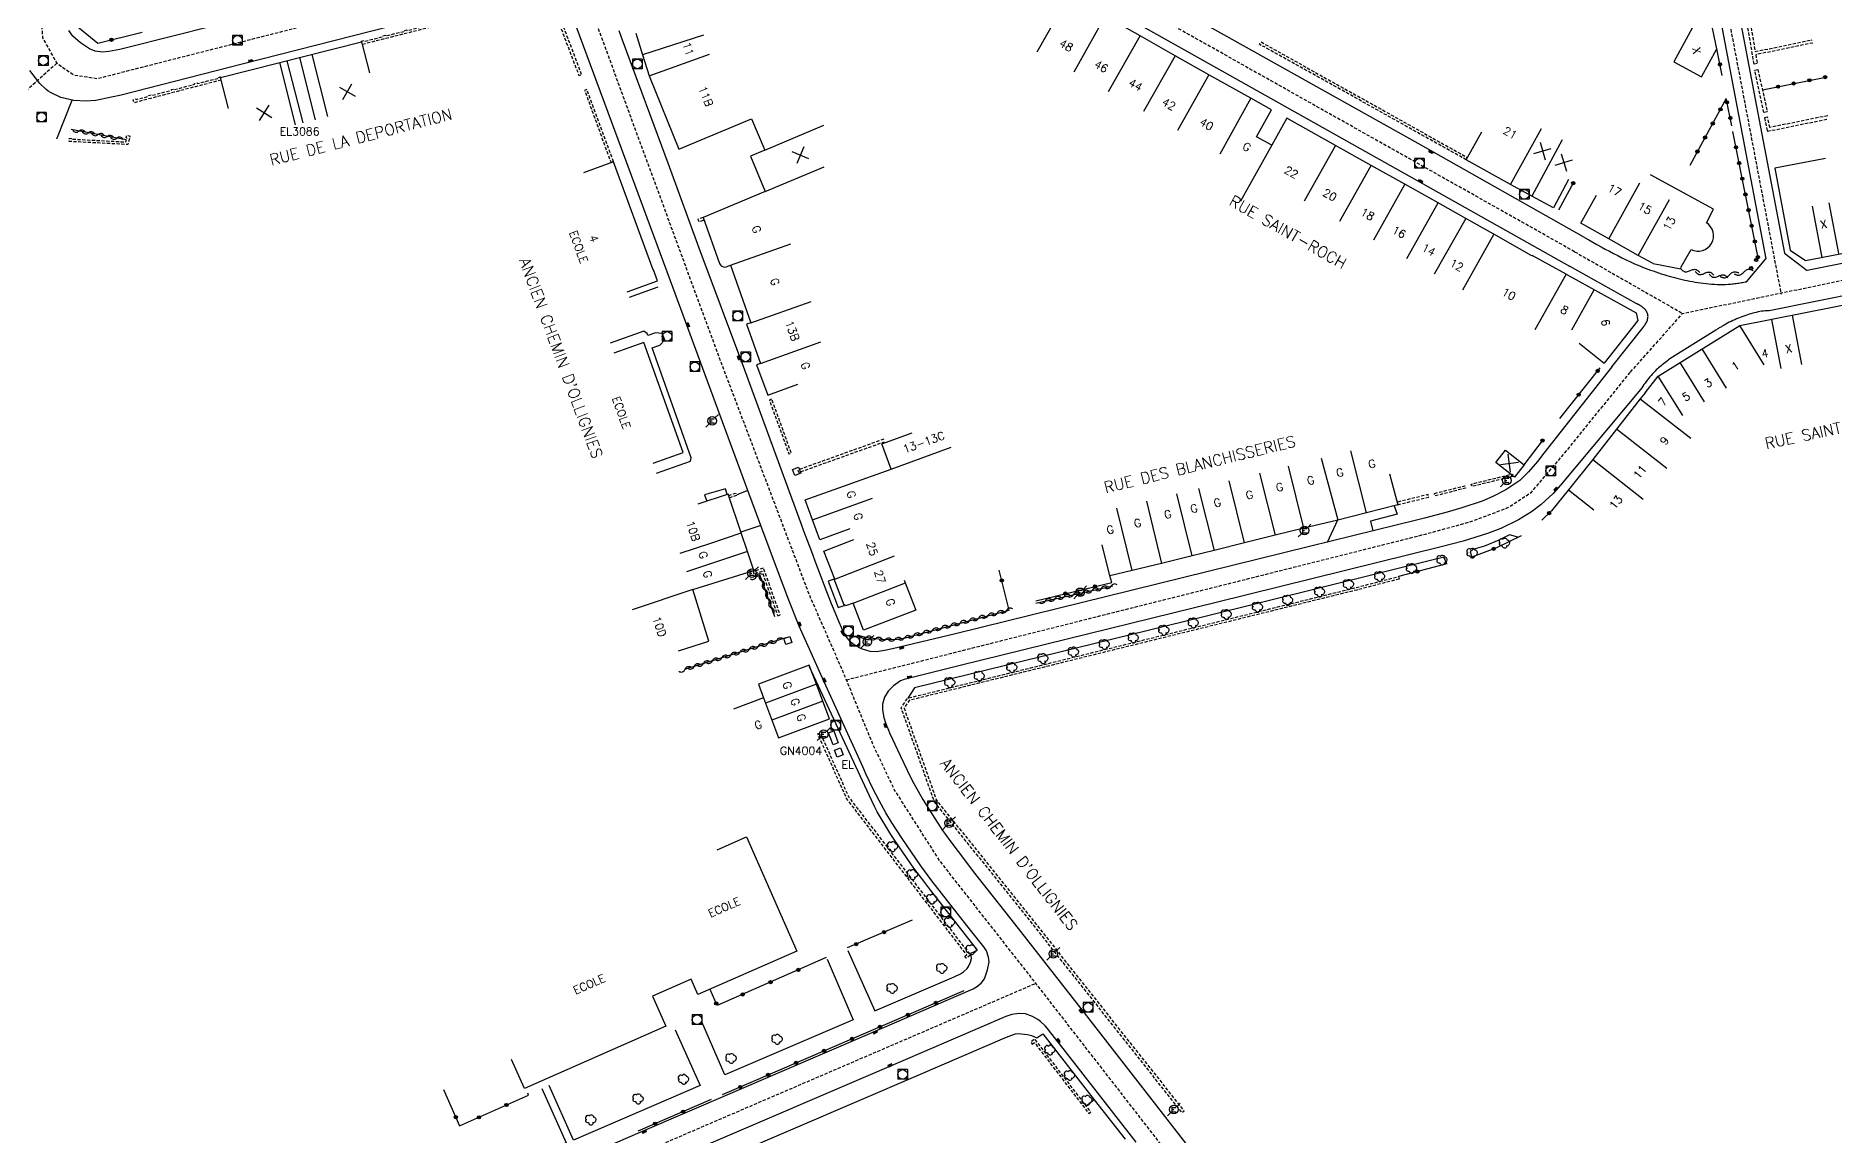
# Model space of a CAD drawing. Header units: millimetres. Extents: x 111999 to 113000, y 155000 to 156001.
# Drawn here: x 112364.1 to 112644.9, y 155220.9 to 155392.6 of the extents above; entities that cross this region are included whole.
import ezdxf
from ezdxf.enums import TextEntityAlignment as Align

# ---------------------------------------------------------------- set-up
doc = ezdxf.new("R2010")
doc.units = ezdxf.units.MM
doc.linetypes.add('DASHED', pattern=[0.75, 0.5, -0.25])
doc.layers.get('0').update_dxf_attribs({"linetype": 'CONTINUOUS'})
for name, color, linetype in [('W0001', 6, 'DASHED'), ('W0008', 7, 'CONTINUOUS'), ('W0100', 7, 'CONTINUOUS'), ('W0112', 1, 'DASHED'), ('W0300', 7, 'CONTINUOUS'), ('W0310', 3, 'CONTINUOUS'), ('W0322', 7, 'CONTINUOUS'), ('W0400', 7, 'CONTINUOUS'), ('W0420', 7, 'CONTINUOUS'), ('W0471', 7, 'CONTINUOUS'), ('W0984', 7, 'CONTINUOUS'), ('W0989', 7, 'CONTINUOUS'), ('W0991', 7, 'CONTINUOUS'), ('W1102', 7, 'CONTINUOUS')]:
    doc.layers.add(name, color=color, linetype=linetype)
doc.styles.get("Standard").update_dxf_attribs({"font": 'romans.shx', "width": 0.85})

# ---------------------------------------------------------------- blocks, each defined once
blk = doc.blocks.new('t310o')
at = {"color": 0, "linetype": 'Continuous'}
for centre, start, end in [((-0.5, 0.38), 216.8699, 323.1304), ((0.5, -0.37), 36.8699, 143.1303)]:
    blk.add_arc(centre, 0.625, start, end, dxfattribs=at)
blk = doc.blocks.new('t322o')
at = {"color": 0, "linetype": 'Continuous'}
for radius in [0.25, 0.15]:
    blk.add_circle((0, 0), radius, dxfattribs=at)
blk = doc.blocks.new('t991o')
at = {"color": 0, "linetype": 'Continuous'}
for p, q in [((-1, 1), (1, -1)), ((-1, -1), (1, 1))]:
    blk.add_line(p, q, dxfattribs=at)
blk = doc.blocks.new('T400')
for p, q in [((-0.15, 0.3), (0.15, 0.3)), ((-0.15, -0.25), (-0.15, 0.3)), ((-0.15, 0.15), (0.15, 0.15)), ((-0.15, 0), (0.15, 0)), ((0.15, 0.3), (0.15, -0.25)), ((-0.15, -0.15), (0.15, -0.15)), ((-0.15, -0.25), (-0.15, -0.3)), ((-0.15, -0.3), (0.15, -0.3)), ((0.15, -0.3), (0.15, -0.25))]:
    blk.add_line(p, q)
blk = doc.blocks.new('T420')
for p, q in [((0.75, 0.75), (-0.75, 0.75)), ((-0.75, 0.75), (-0.75, -0.75)), ((0.75, 0.75), (0.75, -0.75)), ((0.75, -0.75), (-0.75, -0.75))]:
    blk.add_line(p, q)
blk.add_ellipse((0, 0), major_axis=(-0.53, 0.53), ratio=1, start_param=3.926991, end_param=10.210176)
blk = doc.blocks.new('T300')
for p, q in [((-0.8, 0.51), (-0.86, 0.34)), ((-0.86, 0.34), (-0.86, 0.17)), ((-0.86, 0.17), (-0.74, 0.06)), ((-0.69, 0.63), (-0.8, 0.51)), ((-0.8, -0.06), (-0.74, 0.06)), ((-0.74, 0.06), (-0.69, 0.11)), ((-0.57, 0.69), (-0.69, 0.63)), ((-0.46, 0.69), (-0.57, 0.69)), ((-0.29, 0.63), (-0.46, 0.69)), ((-0.29, 0.63), (-0.17, 0.74)), ((-0.23, 0.57), (-0.29, 0.63)), ((-0.17, 0.74), (-0.06, 0.8)), ((-0.06, 0.8), (0.06, 0.8)), ((0.06, 0.8), (0.23, 0.74)), ((0.23, 0.74), (0.34, 0.63)), ((0.34, 0.63), (0.4, 0.51)), ((0.46, 0.46), (0.34, 0.46)), ((0.4, 0.51), (0.4, 0.46)), ((0.57, 0.4), (0.46, 0.46)), ((0.57, 0.4), (0.69, 0.29)), ((0.69, 0.29), (0.74, 0.17)), ((0.74, 0.06), (0.69, -0.17)), ((0.74, 0.17), (0.74, 0.06)), ((-0.8, -0.17), (-0.8, -0.06)), ((-0.8, -0.23), (-0.8, -0.17)), ((-0.74, -0.34), (-0.8, -0.23)), ((-0.69, -0.4), (-0.74, -0.34)), ((-0.51, -0.46), (-0.69, -0.4)), ((-0.4, -0.46), (-0.51, -0.46)), ((-0.4, -0.46), (-0.34, -0.46)), ((-0.34, -0.46), (-0.34, -0.4)), ((-0.34, -0.51), (-0.34, -0.46)), ((-0.29, -0.63), (-0.34, -0.51)), ((-0.17, -0.74), (-0.29, -0.63)), ((-0.06, -0.8), (-0.17, -0.74)), ((0.06, -0.8), (-0.06, -0.8)), ((0.17, -0.74), (0.06, -0.8)), ((0.23, -0.69), (0.17, -0.74)), ((0.29, -0.46), (0.23, -0.46)), ((0.29, -0.63), (0.23, -0.69)), ((0.46, -0.4), (0.29, -0.46)), ((0.34, -0.51), (0.29, -0.63)), ((0.34, -0.51), (0.34, -0.46)), ((0.57, -0.34), (0.46, -0.4)), ((0.63, -0.29), (0.57, -0.34)), ((0.69, -0.17), (0.63, -0.29))]:
    blk.add_line(p, q)
blk = doc.blocks.new('T471')
for p, q in [((-0.333334, 0.333334), (-0.333334, -0.333334)), ((-0.333334, 0.333334), (0.333334, 0.333334)), ((-0.333334, 0), (0, 0)), ((0.500001, 0.500001), (1.000002, 1.000002)), ((-0.500001, -0.500001), (-1.000002, -1.000002)), ((-0.333334, -0.333334), (0.333334, -0.333334))]:
    blk.add_line(p, q)
blk.add_ellipse((0, 0), major_axis=(0.471405, 0.471405), ratio=1, start_param=5.4977871438, end_param=11.780972451)
blk = doc.blocks.new('t112o')
at = {"color": 0, "linetype": 'Continuous'}
for p, q in [((-0.5, 0.5), (0.5, 0.5)), ((-0.5, -0.5), (-0.5, 0.5)), ((0.5, 0.5), (0.5, -0.5)), ((0.5, -0.5), (-0.5, -0.5))]:
    blk.add_line(p, q, dxfattribs=at)

msp = doc.modelspace()

# ---------------------------------------------------------------- linework, layer by layer
at = {"layer": 'W0001', "flags": 128}
for points in [[(112381.92, 155629.69), (112379.35, 155604.28), (112372.28, 155526.12), (112370.25, 155502.37), (112367.82, 155455.09), (112365.01, 155409.02), (112364.66, 155397.97), (112365.1, 155392.32), (112367.31, 155388.34), (112370.05, 155386.49), (112373.68, 155385.96), (112382.34, 155388.17), (112440.24, 155402.92), (112446.96, 155411.85), (112451.29, 155420.59), (112454.96, 155427.82), (112460.44, 155436.74), (112467.69, 155446.1), (112474.14, 155453.44), (112487.49, 155466.07), (112512.38, 155489.41)], [(112604.41, 155358.89), (112508.79, 155412.74), (112504.88, 155414.95), (112501.09, 155417.69), (112497.36, 155421.3), (112492.47, 155426.6), (112471.08, 155449.96)], [(112624.88, 155414.29), (112636.66, 155352.28)], [(112446.96, 155411.85), (112449.13, 155402.31), (112451.6, 155394.53), (112470.79, 155342.32), (112484.86, 155305.26), (112490.16, 155293.16), (112494.85, 155281.76), (112498.2, 155274.69), (112505.19, 155263.73), (112519.79, 155245.12), (112541.27, 155217.47), (112550.11, 155206.25), (112554.98, 155199.36), (112558.96, 155193.97), (112563.91, 155185.93), (112579.33, 155162.07), (112594.45, 155138.12), (112599.31, 155130.61), (112603.82, 155124.25), (112609.21, 155118.85), (112616.84, 155111.27), (112625.71, 155103.29), (112632.16, 155098.12), (112644.97, 155095.86), (112649.42, 155095.35), (112653.21, 155094.63), (112656.65, 155093.35), (112660.54, 155091.26), (112681.05, 155076.31), (112689.2, 155069.76), (112693.14, 155066.53), (112696.42, 155063), (112699.29, 155059.42), (112702.16, 155054.86), (112704.32, 155050.69), (112719.49, 155014.76), (112725.44, 155001.75), (112726.7, 155000)], [(112367.31, 155388.34), (112359.47, 155381.24), (112358.14, 155358.71), (112357.19, 155346.34), (112355.12, 155316.88), (112354.29, 155305.63), (112353.54, 155301.61), (112352.48, 155298.74), (112350.78, 155294.97), (112349.63, 155294.02), (112348.8, 155293.99), (112333.39, 155294.89)], [(112604.41, 155358.89), (112621.17, 155349.33)], [(112613.15, 155340.09), (112621.28, 155349.24), (112670.77, 155359.54)], [(112490.64, 155292), (112516.67, 155298.58), (112580.57, 155314.63), (112588.22, 155316.72), (112593.99, 155318.91), (112597.66, 155321.3), (112602.8, 155327.35), (112613.15, 155340.09)], [(112430.78, 155206.09), (112520.22, 155244.57)]]:
    msp.add_lwpolyline(points, dxfattribs=at)
at = {"layer": 'W0008'}
for points in [[(112624.17, 155411.06), (112634.26, 155357.8)], [(112627.25, 155410.94), (112637.19, 155358.67)], [(112605.98, 155361.13), (112606.62, 155360.76), (112607.26, 155360.39), (112607.9, 155360.03), (112608.54, 155359.67), (112609.19, 155359.31), (112609.84, 155358.96), (112610.49, 155358.61), (112611.14, 155358.28), (112611.8, 155357.94), (112612.46, 155357.62), (112613.12, 155357.31), (112613.79, 155357.01), (112614.2, 155356.84), (112614.61, 155356.67), (112615.02, 155356.5), (112615.44, 155356.34), (112615.85, 155356.18), (112616.27, 155356.03), (112616.69, 155355.88), (112617.11, 155355.73), (112617.53, 155355.59), (112617.95, 155355.45), (112618.37, 155355.32), (112618.8, 155355.19), (112619.2, 155355.08), (112619.6, 155354.97), (112620, 155354.86), (112620.4, 155354.75), (112620.8, 155354.66), (112621.21, 155354.56), (112621.61, 155354.47), (112622.02, 155354.38), (112622.43, 155354.3), (112622.84, 155354.22), (112623.25, 155354.15), (112623.66, 155354.08), (112624.08, 155354.02), (112624.51, 155353.96), (112624.94, 155353.91), (112625.37, 155353.87), (112625.81, 155353.83), (112626.24, 155353.8), (112626.67, 155353.78), (112627.1, 155353.78), (112627.53, 155353.78), (112627.96, 155353.79), (112628.39, 155353.81), (112628.82, 155353.84), (112629.03, 155353.86), (112629.23, 155353.88), (112629.44, 155353.91), (112629.64, 155353.94), (112629.85, 155353.97), (112630.05, 155354), (112630.26, 155354.03), (112630.46, 155354.06), (112630.66, 155354.09), (112630.87, 155354.13), (112631.07, 155354.16), (112631.28, 155354.2)], [(112662.58, 155360.33), (112640.73, 155355.95)], [(112631.28, 155354.2), (112634.26, 155357.8)], [(112637.19, 155358.67), (112640.73, 155355.95)], [(112614.04, 155350.82), (112603.62, 155356.64)], [(112663.78, 155355.49), (112634.78, 155349.66)], [(112615.1, 155347.06), (112615.12, 155347.09), (112615.14, 155347.12), (112615.17, 155347.14), (112615.19, 155347.17), (112615.21, 155347.2), (112615.23, 155347.22), (112615.25, 155347.25), (112615.28, 155347.28), (112615.3, 155347.31), (112615.32, 155347.33), (112615.34, 155347.36), (112615.36, 155347.39), (112615.44, 155347.52), (112615.53, 155347.65), (112615.6, 155347.78), (112615.67, 155347.92), (112615.73, 155348.06), (112615.78, 155348.21), (112615.82, 155348.35), (112615.85, 155348.5), (112615.87, 155348.65), (112615.88, 155348.79), (112615.87, 155348.94), (112615.85, 155349.08), (112615.81, 155349.22), (112615.76, 155349.35), (112615.69, 155349.49), (112615.61, 155349.61), (112615.52, 155349.74), (112615.42, 155349.85), (112615.32, 155349.97), (112615.2, 155350.07), (112615.08, 155350.18), (112614.95, 155350.27), (112614.83, 155350.37), (112614.7, 155350.45), (112614.64, 155350.49), (112614.59, 155350.52), (112614.53, 155350.55), (112614.48, 155350.58), (112614.42, 155350.61), (112614.37, 155350.64), (112614.31, 155350.67), (112614.26, 155350.7), (112614.2, 155350.73), (112614.15, 155350.76), (112614.09, 155350.79), (112614.04, 155350.82)], [(112634.78, 155349.66), (112634.76, 155349.66), (112634.73, 155349.66), (112634.7, 155349.66), (112634.68, 155349.66), (112634.65, 155349.66), (112634.63, 155349.66), (112634.6, 155349.66), (112634.57, 155349.66), (112634.55, 155349.66), (112634.52, 155349.65), (112634.5, 155349.65), (112634.47, 155349.65), (112634.19, 155349.64), (112633.91, 155349.61), (112633.63, 155349.58), (112633.35, 155349.53), (112633.07, 155349.48), (112632.79, 155349.42), (112632.51, 155349.35), (112632.24, 155349.27), (112631.96, 155349.19), (112631.69, 155349.11), (112631.41, 155349.02), (112631.14, 155348.93), (112630.85, 155348.83), (112630.56, 155348.72), (112630.27, 155348.61), (112629.99, 155348.5), (112629.7, 155348.38), (112629.42, 155348.26), (112629.14, 155348.14), (112628.86, 155348.01), (112628.58, 155347.88), (112628.31, 155347.74), (112628.04, 155347.59), (112627.78, 155347.44), (112627.67, 155347.38), (112627.56, 155347.31), (112627.45, 155347.25), (112627.34, 155347.18), (112627.23, 155347.11), (112627.12, 155347.05), (112627.02, 155346.98), (112626.91, 155346.91), (112626.8, 155346.84), (112626.7, 155346.77), (112626.59, 155346.7), (112626.48, 155346.63)], [(112610.25, 155340.89), (112615.1, 155347.06)], [(112626.48, 155346.63), (112619.3, 155342.16)], [(112619.3, 155342.16), (112619.1, 155342.01), (112618.9, 155341.86), (112618.7, 155341.7), (112618.5, 155341.55), (112618.3, 155341.39), (112618.1, 155341.23), (112617.91, 155341.08), (112617.72, 155340.91), (112617.53, 155340.75), (112617.34, 155340.58), (112617.16, 155340.41), (112616.98, 155340.23), (112616.77, 155340.02), (112616.57, 155339.79), (112616.37, 155339.56), (112616.17, 155339.33), (112615.98, 155339.1), (112615.8, 155338.86), (112615.61, 155338.61), (112615.43, 155338.37), (112615.25, 155338.12), (112615.08, 155337.87), (112614.9, 155337.62), (112614.72, 155337.37)]]:
    msp.add_lwpolyline(points, dxfattribs=at)
at = {"layer": 'W0008', "flags": 128}
for points in [[(112513.67, 155407.15), (112540.4, 155392.13), (112581.49, 155369.1), (112603.62, 155356.64)], [(112436.8, 155398.55), (112396.3, 155388.22), (112377.39, 155383.37), (112375.89, 155383.02), (112373.41, 155382.54), (112371.92, 155382.4), (112369.97, 155382.52), (112367.93, 155382.99), (112366.35, 155383.77), (112366, 155384), (112365.67, 155384.24), (112364.68, 155385.18), (112363.1, 155387.23)], [(112429.55, 155208.82), (112458.43, 155221.3), (112494.31, 155236.74), (112510.46, 155243.71), (112510.98, 155244.01), (112511.72, 155244.6), (112512.22, 155245.28), (112512.73, 155246.67), (112512.94, 155247.95), (112512.87, 155248.67), (112512.53, 155249.64), (112512.12, 155250.3), (112510.07, 155252.89), (112504.03, 155260.61), (112502.29, 155262.96), (112499.35, 155267.22), (112497.7, 155269.75), (112496.82, 155271.22), (112495.77, 155273.12), (112494.86, 155274.92), (112493.71, 155277.31), (112493.26, 155278.29), (112486.65, 155292.82), (112486.65, 155292.82), (112485.15, 155296.22), (112483.3, 155300.41), (112481.65, 155304.47), (112479.91, 155309.13), (112477.32, 155316.09), (112475.27, 155321.59), (112463.17, 155354.36), (112454.48, 155377.82), (112447.41, 155396.97)], [(112605.98, 155361.13), (112580, 155375.8), (112539.96, 155398.25)], [(112398.24, 155395.81), (112378.42, 155390.78), (112377.18, 155390.49), (112375.46, 155390.15), (112374.48, 155390.08), (112373.31, 155390.25), (112372.44, 155390.59), (112371.05, 155391.51), (112369.84, 155392.59), (112369.21, 155393.43)], [(112610.25, 155340.89), (112599.62, 155327.4), (112598.6, 155326.12), (112597.22, 155324.48), (112595.87, 155323.17), (112593.66, 155321.68), (112591.62, 155320.62), (112589.95, 155319.93), (112586.78, 155318.87), (112584.53, 155318.21), (112580.97, 155317.26), (112579.94, 155317), (112563, 155312.83), (112507.69, 155299.21), (112497.86, 155296.83), (112496.64, 155296.58), (112495.34, 155296.39), (112494.39, 155296.43), (112493.02, 155296.85), (112492.05, 155297.34), (112491.46, 155297.79), (112490.77, 155298.56), (112490.39, 155299.15), (112489.9, 155300.18), (112489.54, 155300.99), (112488.66, 155303.13), (112488.35, 155303.89), (112487.35, 155306.42), (112486.86, 155307.69), (112485.94, 155310.11), (112485.24, 155311.99), (112484.04, 155315.22), (112483.65, 155316.27), (112474.78, 155340.36), (112467.69, 155359.44), (112463.03, 155372.13), (112455.71, 155391.93), (112455.18, 155393.39)], [(112367.34, 155376.51), (112369.74, 155382.55)], [(112461.2, 155353.36), (112456.73, 155351.72)], [(112461.02, 155324.29), (112466.32, 155326.19), (112466.44, 155326.7), (112460.31, 155343.85), (112461.53, 155344.3), (112462.3, 155345.13), (112461.89, 155346.12), (112460.85, 155346.23), (112459.63, 155345.78), (112459.52, 155346.12), (112459.04, 155346.5), (112453.75, 155344.61)], [(112614.72, 155337.37), (112602.23, 155322.42), (112601.05, 155321.1), (112599.18, 155319.38), (112597.69, 155318.26), (112595.63, 155317.01), (112592.91, 155315.67), (112590.82, 155314.86), (112587.03, 155313.69), (112583.55, 155312.76), (112548.42, 155304.08), (112508.44, 155294.25), (112499.68, 155292.07), (112499.13, 155291.84), (112498.02, 155291.07), (112497.2, 155290.24), (112496.63, 155289.27), (112496.3, 155288.21), (112496.28, 155287.32), (112496.49, 155286.11), (112496.76, 155285.27), (112497.24, 155284.11), (112497.41, 155283.72), (112497.86, 155282.72), (112498.22, 155281.94), (112499.05, 155280.18), (112500.13, 155277.91), (112501.01, 155276.15), (112501.85, 155274.61), (112502.61, 155273.3), (112504.12, 155270.89), (112505.68, 155268.47), (112506.14, 155267.81), (112506.82, 155266.88), (112508.1, 155265.17), (112510.18, 155262.42), (112510.48, 155262.03), (112516.9, 155253.87), (112527.78, 155239.96), (112550.94, 155210.21)], [(112472.06, 155320.97), (112471.76, 155321.86), (112468.51, 155320.89), (112468.84, 155319.9)], [(112475.27, 155321.59), (112473.53, 155320.91)], [(112576.23, 155319.2), (112576.68, 155317.86), (112572.53, 155316.77), (112572.9, 155315.26)], [(112477.32, 155316.09), (112474.18, 155315.05)], [(112565.79, 155313.52), (112567.44, 155316.99)], [(112595.57, 155314.28), (112594.24, 155314.68), (112592.6, 155313.84), (112590.32, 155312.91), (112588.5, 155312.38), (112588.08, 155311.98), (112588.36, 155311.15)], [(112584.46, 155310.14), (112584.01, 155311.14), (112546.31, 155301.8), (112501.31, 155290.74), (112500.25, 155289.14)], [(112488.73, 155307.71), (112487.8, 155307.39), (112489.39, 155303.28), (112490.3, 155303.62)], [(112490.89, 155249.72), (112495.09, 155240.3), (112506.76, 155245.26), (112507.5, 155245.59), (112508.47, 155246.05), (112508.96, 155246.37), (112509.52, 155246.9), (112509.72, 155247.19), (112510.05, 155247.91), (112510.18, 155248.48), (112510.12, 155249.29), (112511.15, 155249.77), (112503.87, 155259.07), (112502.89, 155260.35), (112501.2, 155262.59), (112500.15, 155264.06), (112498.11, 155267.07), (112497.62, 155267.85), (112495.49, 155271.35), (112495.09, 155272.09), (112494.2, 155273.99), (112484.91, 155294.02)], [(112487.66, 155248.33), (112491.74, 155238.9), (112471.68, 155230.29), (112468.07, 155238.54)], [(112535.94, 155219.78), (112524.54, 155234.37), (112522.05, 155237.56), (112521.73, 155237.92), (112520.99, 155238.61), (112520.56, 155238.94), (112519.72, 155239.41), (112518.65, 155239.79), (112517.65, 155239.87), (112516.51, 155239.7), (112515.59, 155239.4), (112499.11, 155232.29), (112465.5, 155217.86)], [(112463.92, 155237.31), (112467.82, 155228.59), (112448.01, 155220.09), (112444.25, 155228.64)], [(112462.47, 155213.28), (112502.24, 155230.41), (112515.41, 155236.07), (112516.34, 155236.44), (112517.09, 155236.7), (112517.47, 155236.74), (112518.96, 155236.58), (112519.57, 155236.42), (112520.42, 155236.05), (112521.33, 155236.68), (112529.39, 155226.37), (112534.2, 155220.21)], [(112443.1, 155228.16), (112446.88, 155219.66), (112428.4, 155211.65), (112426.56, 155211.63), (112425.31, 155212.08), (112417.31, 155218.51)], [(112529.39, 155226.37), (112528.13, 155225.41)]]:
    msp.add_lwpolyline(points, dxfattribs=at)
at = {"layer": 'W0100'}
for points in [[(112643.6, 155373.44), (112635.7, 155371.95), (112638.11, 155359.14), (112640.48, 155357.53), (112661.9, 155361.63), (112662.87, 155363.01), (112661.07, 155371.82), (112658.85, 155382.64), (112655.54, 155399.61), (112672.26, 155402.98), (112673.33, 155404.43), (112656.11, 155518.07), (112669.33, 155538.88)], [(112625.06, 155398.05), (112619.9, 155388.58), (112624.24, 155386.21), (112626.63, 155390.6), (112625.06, 155398.05)], [(112626.13, 155365.53), (112616.26, 155370.91)], [(112624.99, 155363.42), (112626.13, 155365.53)], [(112616.7, 155357.06), (112621.01, 155356.23), (112621.07, 155356.51), (112622.6, 155359.25)], [(112603.09, 155355.38), (112614.05, 155349.34), (112614.27, 155348.15), (112609.04, 155341.49)], [(112615.41, 155336.85), (112617.48, 155339.43), (112630.2, 155347.34), (112650.23, 155351.3), (112659.28, 155352.99), (112662.22, 155337.54), (112653.43, 155335.87)]]:
    msp.add_lwpolyline(points, dxfattribs=at)
at = {"layer": 'W0100', "flags": 128}
for points in [[(112603.09, 155355.38), (112597.78, 155358.31), (112597.75, 155358.27), (112591.81, 155361.61), (112587.42, 155364.09), (112583.09, 155366.53), (112577.88, 155369.43), (112572.62, 155372.37), (112567.07, 155375.49), (112559.45, 155379.74), (112557.11, 155375.54), (112554.74, 155376.85), (112557.09, 155381.07), (112553.85, 155382.87), (112547.26, 155386.55), (112542, 155389.5), (112536.53, 155392.6), (112531.1, 155395.68)], [(112394.13, 155381.25), (112392.9, 155386.1), (112414.94, 155391.67), (112416.16, 155386.83)], [(112457.75, 155393.06), (112458.81, 155389.67), (112459.88, 155386.36), (112464.5, 155374.9), (112475.84, 155379.67), (112477.9, 155374.77), (112475.66, 155373.83), (112477.98, 155368.3), (112468.28, 155364.22), (112470.86, 155357.06), (112470.95, 155356.89), (112471.12, 155356.7), (112471.22, 155356.63), (112471.46, 155356.53), (112471.65, 155356.5), (112471.9, 155356.53), (112472.57, 155356.77), (112475.75, 155347.79), (112475.08, 155347.55), (112477.24, 155341.45), (112476.63, 155341.24), (112478.37, 155336.49), (112483.07, 155338.2)], [(112603.47, 155370.17), (112601.1, 155365.77), (112597.71, 155367.59), (112594.41, 155369.4), (112587.5, 155373.25), (112589.93, 155377.62)], [(112456.41, 155352.61), (112461.16, 155354.36), (112460.55, 155356.07), (112460.48, 155356.04), (112454.28, 155372.95), (112449.58, 155371.23)], [(112616.7, 155357.06), (112614.36, 155358.32), (112609.74, 155360.91), (112605.38, 155363.34), (112607.83, 155367.71)], [(112460.47, 155325.83), (112465.18, 155327.51), (112459.03, 155344.72), (112454.32, 155343.03)], [(112605.11, 155344.58), (112609.04, 155341.49)], [(112615.41, 155336.85), (112614.68, 155335.91), (112610.96, 155331.19), (112607.24, 155326.43), (112603.48, 155321.68), (112607.41, 155318.58)], [(112491.19, 155315.6), (112486.49, 155313.89), (112485.35, 155317.01), (112484.23, 155320.13), (112484.23, 155320.13), (112497.64, 155324.94), (112496.22, 155328.88), (112500.93, 155330.57)], [(112575.5, 155324.19), (112576.78, 155319.36), (112571.92, 155318.08), (112567.2, 155316.92), (112562.11, 155315.7), (112557.64, 155314.58), (112552.86, 155313.38), (112548.09, 155312.22), (112544.65, 155311.35), (112539.86, 155310.2), (112535.28, 155309.09), (112531.8, 155308.23), (112530.6, 155313.08)], [(112464.43, 155296.54), (112469.2, 155298.03), (112466.67, 155306.12), (112466.67, 155306.12), (112476.19, 155309.09), (112475.19, 155312.04), (112474.21, 155314.95), (112472.19, 155321.01), (112467.45, 155319.43)], [(112499.71, 155307.58), (112501.51, 155302.91), (112493.34, 155299.76), (112491.7, 155304), (112490.51, 155303.55), (112490.44, 155303.72), (112490.34, 155303.68), (112488.73, 155307.71), (112488.84, 155307.75), (112487.16, 155312.09), (112491.82, 155313.9)], [(112480.08, 155282.93), (112488, 155285.91), (112488, 155285.91), (112486.96, 155288.65), (112485.98, 155291.3), (112484.87, 155294.28), (112476.92, 155291.32), (112477.73, 155289.17), (112473.05, 155287.4)], [(112470.49, 155265.43), (112475.06, 155267.45), (112482.93, 155249.63), (112467.48, 155242.81), (112466.4, 155245.25), (112460.37, 155242.59), (112462.44, 155237.87), (112440.39, 155228.13), (112438.37, 155232.7)]]:
    msp.add_lwpolyline(points, dxfattribs=at)
at = {"layer": 'W0100'}
msp.add_lwpolyline([(112622.6, 155359.25, 0.955869), (112624.99, 155363.42, 0.955869)], format="xyb", dxfattribs=at)
at = {"layer": 'W0100', "flags": 128}
for points in [[(112592.11, 155325.94), (112593.61, 155327.86), (112596.53, 155325.59), (112595.02, 155323.65)], [(112488.69, 155284.03), (112489.4, 155282.16), (112488.59, 155281.86), (112487.89, 155283.72)], [(112489.73, 155281.37), (112490.14, 155280.27), (112489.2, 155279.92), (112488.79, 155281.03)]]:
    msp.add_lwpolyline(points, close=True, dxfattribs=at)
at = {"layer": 'W0112', "flags": 128}
for points in [[(112414.94, 155391.67), (112414.92, 155391.78), (112415.32, 155391.88), (112415.35, 155391.77), (112418.27, 155392.5), (112418.25, 155392.61), (112418.66, 155392.71), (112418.69, 155392.61), (112421.59, 155393.33), (112421.56, 155393.45), (112421.98, 155393.55), (112422.01, 155393.44), (112425.08, 155394.21), (112425.06, 155394.33), (112425.47, 155394.43), (112425.5, 155394.33), (112428.24, 155395.01), (112428.22, 155395.13), (112428.62, 155395.22), (112428.65, 155395.12), (112431.56, 155395.85), (112431.54, 155395.96), (112431.95, 155396.06), (112431.98, 155395.98), (112434.88, 155396.69), (112434.85, 155396.8), (112435.27, 155396.91), (112435.3, 155396.82), (112438.18, 155397.53), (112438.16, 155397.65), (112438.57, 155397.76), (112438.57, 155397.77), (112438.59, 155397.66), (112441.45, 155398.4), (112441.43, 155398.5), (112441.79, 155398.57), (112442.34, 155398.43), (112442.31, 155398.34), (112442.42, 155398.31), (112442.4, 155398.14), (112442.43, 155398.01), (112442.51, 155397.87), (112442.56, 155397.83), (112442.69, 155397.75), (112442.78, 155397.72), (112443.84, 155397.48), (112443.95, 155397.47), (112444.1, 155397.48), (112444.18, 155397.52), (112444.32, 155397.62), (112444.39, 155397.71), (112444.45, 155397.84), (112444.58, 155397.91), (112445.04, 155397.78), (112449.29, 155386.53), (112448.92, 155386.39), (112444.73, 155397.45), (112444.71, 155397.46), (112444.05, 155397.02), (112443.27, 155397.2), (112442.7, 155397.33), (112442.51, 155397.39), (112442.33, 155397.5), (112442.19, 155397.64), (112442.07, 155397.83), (112442.01, 155398.01), (112441.83, 155398.06), (112441.83, 155398.09), (112438.65, 155397.26), (112438.65, 155397.24), (112435.35, 155396.42), (112435.36, 155396.4), (112432.03, 155395.58), (112432.04, 155395.55), (112428.71, 155394.72), (112428.71, 155394.71), (112425.54, 155393.93), (112425.54, 155393.91), (112422.05, 155393.04), (112422.05, 155393.03), (112418.73, 155392.21), (112418.73, 155392.2), (112415.07, 155391.28), (112415.04, 155391.4), (112415.01, 155391.39)], [(112587.5, 155373.25), (112555.72, 155391.03), (112555.69, 155390.98), (112555.2, 155391.26), (112555.4, 155391.61), (112555.43, 155391.66), (112555.43, 155391.66), (112587.69, 155373.6)], [(112393, 155385.71), (112393, 155385.71), (112393, 155385.71), (112388.98, 155384.67), (112388.98, 155384.67), (112385.73, 155383.82), (112385.73, 155383.82), (112381.99, 155382.85), (112381.99, 155382.85), (112380.15, 155382.38), (112379.77, 155382.26), (112379.77, 155382.26), (112379.77, 155382.26), (112379.39, 155382.14), (112379.23, 155382.64), (112379.73, 155382.77), (112379.73, 155382.77), (112379.76, 155382.69), (112380.1, 155382.78), (112381.64, 155383.17), (112381.69, 155383.18), (112381.66, 155383.3), (112382.09, 155383.4), (112382.12, 155383.31), (112385.26, 155384.12), (112385.24, 155384.22), (112385.67, 155384.34), (112385.7, 155384.23), (112388.84, 155385.05), (112388.82, 155385.16), (112389.24, 155385.27), (112389.27, 155385.16), (112392.46, 155385.98), (112392.43, 155386.09), (112392.87, 155386.21), (112392.9, 155386.1)], [(112454.28, 155372.95), (112450.14, 155384.22), (112449.77, 155384.08), (112453.9, 155372.81)], [(112468.27, 155364.25), (112467.48, 155363.97), (112467.62, 155363.59), (112468.41, 155363.87)], [(112496.49, 155329.59), (112483.07, 155324.78), (112483.21, 155324.4), (112496.63, 155329.21)], [(112594.84, 155323.79), (112588.36, 155322.2), (112588.27, 155322.59), (112594.44, 155324.1)], [(112472.26, 155320.82), (112473.35, 155321.18), (112473.48, 155320.8), (112472.38, 155320.44)], [(112576.78, 155319.36), (112581.62, 155320.55), (112581.53, 155320.94), (112576.69, 155319.75)]]:
    msp.add_lwpolyline(points, dxfattribs=at)
at = {"layer": 'W0112'}
for points in [[(112641.63, 155391.5), (112632.71, 155389.67), (112632.94, 155388.28), (112632.45, 155388.2), (112631.12, 155396.04), (112631.61, 155396.13), (112632.62, 155390.16), (112641.53, 155391.99)], [(112633.96, 155380.62), (112632.56, 155387.26), (112633.05, 155387.37), (112634.49, 155380.74), (112633.96, 155380.62)], [(112643.96, 155380.14), (112634.9, 155378.3), (112634.55, 155379.9), (112634.07, 155379.79), (112634.51, 155377.71), (112644.06, 155379.65)]]:
    msp.add_lwpolyline(points, dxfattribs=at)
at = {"layer": 'W0112', "flags": 128}
for points in [[(112378.25, 155376.59), (112378.26, 155376.66), (112378.26, 155376.66), (112378.16, 155376.69), (112378.25, 155377.08), (112378.64, 155376.99), (112378.64, 155376.99), (112378.75, 155376.97), (112378.43, 155375.63), (112369.28, 155376.11), (112369.28, 155376.22), (112369.28, 155376.22), (112369.3, 155376.62), (112369.69, 155376.6), (112369.68, 155376.5), (112370, 155376.48), (112378.12, 155376.04)], [(112482.05, 155327.45), (112479.01, 155335.87), (112478.63, 155335.73), (112481.68, 155327.31)], [(112582.51, 155321.13), (112587.29, 155322.33), (112587.39, 155321.95), (112582.61, 155320.74)], [(112479.94, 155302), (112480.31, 155302.13), (112477.72, 155309.47), (112476.08, 155308.9), (112476.22, 155308.52), (112477.47, 155308.96)], [(112577.01, 155307.75), (112570.38, 155306.03), (112500.49, 155288.79), (112499.67, 155287.58), (112504.74, 155273.18), (112519.1, 155255.32), (112543.43, 155224.6), (112543.12, 155224.35), (112518.79, 155255.07), (112504.39, 155272.98), (112499.22, 155287.64), (112500.25, 155289.14), (112570.28, 155306.42), (112576.91, 155308.13)], [(112509.15, 155248.82), (112509.45, 155249.04), (112490.69, 155273.46), (112486.2, 155283.54), (112486.57, 155283.71), (112491.04, 155273.66), (112510.02, 155248.96), (112509.38, 155248.5)], [(112519.7, 155235.09), (112520.02, 155235.33), (112528.52, 155224.25), (112528.83, 155224.49), (112520.09, 155235.89), (112519.46, 155235.41)]]:
    msp.add_lwpolyline(points, close=True, dxfattribs=at)
at = {"layer": 'W0310', "flags": 128}
for points in [[(112378.17, 155376.35), (112369.58, 155377.97)], [(112479.46, 155301.83), (112477.17, 155308.32), (112476.38, 155308.05)], [(112520.27, 155303.99), (112532.27, 155306.67)], [(112492.33, 155299.05), (112493.44, 155298.73), (112494.01, 155298.62), (112496.16, 155298.33), (112496.94, 155298.28), (112498.62, 155298.35), (112499.85, 155298.58), (112516.07, 155302.91)], [(112481.2, 155298.57), (112465.35, 155293.61)]]:
    msp.add_lwpolyline(points, dxfattribs=at)
at = {"layer": 'W0310'}
for points in [[(112621.01, 155356.23), (112621.07, 155356.17), (112621.12, 155356.12), (112621.17, 155356.07), (112621.23, 155356.02), (112621.28, 155355.97), (112621.34, 155355.93), (112621.39, 155355.89), (112621.45, 155355.85), (112621.51, 155355.82), (112621.56, 155355.79), (112621.62, 155355.77), (112621.68, 155355.75), (112621.81, 155355.74), (112621.94, 155355.75), (112622.07, 155355.78), (112622.21, 155355.83), (112622.35, 155355.88), (112622.49, 155355.94), (112622.62, 155356), (112622.76, 155356.05), (112622.9, 155356.09), (112623.03, 155356.12), (112623.16, 155356.14), (112623.29, 155356.12), (112623.35, 155356.11), (112623.41, 155356.09), (112623.46, 155356.06), (112623.52, 155356.03), (112623.58, 155355.99), (112623.63, 155355.95), (112623.69, 155355.9), (112623.74, 155355.86), (112623.8, 155355.81), (112623.85, 155355.76), (112623.9, 155355.7), (112623.96, 155355.65)], [(112623.23, 155355.8), (112623.28, 155355.75), (112623.33, 155355.7), (112623.39, 155355.65), (112623.44, 155355.6), (112623.5, 155355.55), (112623.55, 155355.5), (112623.61, 155355.46), (112623.66, 155355.43), (112623.72, 155355.39), (112623.78, 155355.37), (112623.84, 155355.34), (112623.9, 155355.33), (112624.02, 155355.32), (112624.15, 155355.33), (112624.29, 155355.36), (112624.42, 155355.4), (112624.56, 155355.46), (112624.7, 155355.52), (112624.84, 155355.57), (112624.98, 155355.63), (112625.11, 155355.67), (112625.25, 155355.7), (112625.38, 155355.71), (112625.5, 155355.7), (112625.56, 155355.69), (112625.62, 155355.67), (112625.68, 155355.64), (112625.74, 155355.61), (112625.79, 155355.57), (112625.85, 155355.53), (112625.9, 155355.48), (112625.96, 155355.44), (112626.01, 155355.39), (112626.06, 155355.33), (112626.12, 155355.28), (112626.17, 155355.23)], [(112625.41, 155355.38), (112625.46, 155355.32), (112625.52, 155355.27), (112625.57, 155355.22), (112625.63, 155355.17), (112625.68, 155355.12), (112625.73, 155355.08), (112625.79, 155355.04), (112625.85, 155355), (112625.9, 155354.97), (112625.96, 155354.94), (112626.02, 155354.92), (112626.08, 155354.9), (112626.21, 155354.89), (112626.34, 155354.9), (112626.47, 155354.93), (112626.61, 155354.98), (112626.74, 155355.03), (112626.88, 155355.09), (112627.02, 155355.15), (112627.16, 155355.2), (112627.3, 155355.24), (112627.43, 155355.27), (112627.56, 155355.29), (112627.68, 155355.28), (112627.75, 155355.26), (112627.8, 155355.24), (112627.86, 155355.21), (112627.92, 155355.18), (112627.98, 155355.14), (112628.03, 155355.1), (112628.09, 155355.06), (112628.14, 155355.01), (112628.2, 155354.96), (112628.25, 155354.91), (112628.3, 155354.85), (112628.36, 155354.8)], [(112627.14, 155355.03), (112627.2, 155355), (112627.27, 155354.97), (112627.34, 155354.94), (112627.41, 155354.91), (112627.48, 155354.89), (112627.54, 155354.87), (112627.61, 155354.85), (112627.68, 155354.84), (112627.74, 155354.83), (112627.81, 155354.82), (112627.87, 155354.82), (112627.93, 155354.83), (112628.05, 155354.86), (112628.17, 155354.92), (112628.28, 155355), (112628.39, 155355.09), (112628.5, 155355.19), (112628.61, 155355.29), (112628.72, 155355.4), (112628.83, 155355.5), (112628.94, 155355.59), (112629.05, 155355.66), (112629.17, 155355.72), (112629.29, 155355.76), (112629.35, 155355.76), (112629.42, 155355.77), (112629.48, 155355.76), (112629.55, 155355.75), (112629.61, 155355.74), (112629.68, 155355.72), (112629.75, 155355.7), (112629.81, 155355.67), (112629.88, 155355.65), (112629.95, 155355.62), (112630.02, 155355.59), (112630.09, 155355.56)], [(112629.35, 155355.43), (112629.42, 155355.39), (112629.49, 155355.36), (112629.56, 155355.34), (112629.62, 155355.31), (112629.69, 155355.28), (112629.76, 155355.26), (112629.83, 155355.24), (112629.89, 155355.23), (112629.96, 155355.22), (112630.02, 155355.22), (112630.09, 155355.22), (112630.15, 155355.23), (112630.27, 155355.26), (112630.38, 155355.32), (112630.5, 155355.39), (112630.61, 155355.49), (112630.72, 155355.58), (112630.83, 155355.69), (112630.93, 155355.79), (112631.04, 155355.89), (112631.15, 155355.98), (112631.27, 155356.06), (112631.38, 155356.12), (112631.51, 155356.15), (112631.57, 155356.16), (112631.63, 155356.16), (112631.69, 155356.16), (112631.76, 155356.15), (112631.83, 155356.13), (112631.89, 155356.11), (112631.96, 155356.09), (112632.03, 155356.07), (112632.1, 155356.04), (112632.16, 155356.01), (112632.23, 155355.98), (112632.3, 155355.95)]]:
    msp.add_lwpolyline(points, dxfattribs=at)
at = {"layer": 'W0322', "flags": 128}
for points in [[(112370.97, 155411.28), (112370.62, 155405.48), (112370.06, 155394.51), (112373.72, 155391.49), (112380.66, 155393.17)], [(112601.95, 155365.42), (112604.27, 155369.74)], [(112602.08, 155332.85), (112608.41, 155340.77)], [(112596.53, 155325.59), (112599.53, 155329.54)], [(112603.48, 155321.68), (112600.82, 155318.42), (112599.29, 155316.93)], [(112596.08, 155314.49), (112592.23, 155312.64), (112588.36, 155311.15)], [(112584.46, 155310.14), (112576.91, 155308.13)], [(112516.07, 155302.91), (112514.53, 155309.12)], [(112520.25, 155304.36), (112532.1, 155307.23), (112531.8, 155308.23)], [(112500.92, 155254.44), (112490.8, 155250.1)], [(112487.51, 155248.6), (112470.49, 155241.09), (112469.38, 155243.6)], [(112508.99, 155243.41), (112471.25, 155227.17)], [(112427.74, 155228), (112430.25, 155222.31), (112441.03, 155227.11), (112440.91, 155227.41)], [(112469.52, 155226.41), (112458.07, 155221.49)]]:
    msp.add_lwpolyline(points, dxfattribs=at)
at = {"layer": 'W0322'}
for points in [[(112627.47, 155386.45), (112626.63, 155390.6)], [(112633.74, 155384.2), (112643.64, 155386.18)], [(112628.99, 155378.58), (112628.1, 155382.81), (112622.41, 155372.35)], [(112633.07, 155357.94), (112629.14, 155377.65)]]:
    msp.add_lwpolyline(points, dxfattribs=at)
at = {"layer": 'W1102', "flags": 128}
for points in [[(112520.48, 155390.14), (112525.39, 155398.85)], [(112531.1, 155395.68), (112526.2, 155386.96)], [(112468.34, 155392.71), (112458.81, 155389.67)], [(112531.6, 155383.9), (112536.53, 155392.6)], [(112402.13, 155388.43), (112404.58, 155378.74)], [(112403.28, 155388.72), (112405.73, 155379.03)], [(112405.23, 155389.22), (112407.68, 155379.52)], [(112407.16, 155389.7), (112409.61, 155380.01)], [(112459.88, 155386.36), (112469.29, 155389.77)], [(112542, 155389.5), (112537.09, 155380.79)], [(112547.26, 155386.55), (112542.37, 155377.83)], [(112553.85, 155382.87), (112548.98, 155374.12)], [(112477.9, 155374.77), (112487.12, 155378.64)], [(112594.41, 155369.4), (112599.25, 155378.15)], [(112557.11, 155375.54), (112552.22, 155366.81)], [(112567.07, 155375.49), (112562.19, 155366.77)], [(112602.48, 155376.38), (112597.71, 155367.59)], [(112477.98, 155368.3), (112487.2, 155372.18)], [(112567.72, 155363.65), (112572.62, 155372.37)], [(112577.88, 155369.43), (112573.01, 155360.69)], [(112609.74, 155360.91), (112614.61, 155369.64)], [(112578.21, 155357.81), (112583.09, 155366.53)], [(112614.36, 155358.32), (112619.24, 155367.05)], [(112587.42, 155364.09), (112582.5, 155355.38)], [(112591.81, 155361.61), (112586.89, 155352.9)], [(112472.57, 155356.77), (112481.99, 155360.11)], [(112603.09, 155355.38), (112598.18, 155346.67)], [(112475.75, 155347.79), (112485.17, 155351.13)], [(112477.24, 155341.45), (112486.66, 155344.79)], [(112614.68, 155335.91), (112622.55, 155329.74)], [(112618.82, 155325.01), (112610.96, 155331.19)], [(112497.64, 155324.94), (112507.04, 155328.34)], [(112564.85, 155326.64), (112567.44, 155316.99)], [(112571.92, 155318.08), (112569.46, 155327.77)], [(112555.21, 155324.28), (112557.64, 155314.58)], [(112562.11, 155315.7), (112559.73, 155325.41)], [(112607.24, 155326.43), (112615.1, 155320.25)], [(112544.65, 155311.35), (112542.26, 155321.06)], [(112545.68, 155321.92), (112548.09, 155312.22)], [(112552.86, 155313.38), (112550.46, 155323.09)], [(112485.35, 155317.01), (112494.75, 155320.41)], [(112535.28, 155309.09), (112532.91, 155318.81)], [(112537.52, 155319.92), (112539.86, 155310.2)], [(112464.72, 155311.79), (112469.47, 155313.37), (112474.21, 155314.95)], [(112475.19, 155312.04), (112465.7, 155308.88)], [(112488.84, 155307.75), (112498.16, 155311.35)], [(112491.7, 155304), (112499.87, 155307.16)], [(112466.67, 155306.12), (112457.19, 155302.96)], [(112485.98, 155291.3), (112478.05, 155288.33)], [(112477.73, 155289.17), (112480.08, 155282.93)], [(112486.96, 155288.65), (112479.04, 155285.68)]]:
    msp.add_lwpolyline(points, dxfattribs=at)
at = {"layer": 'W1102'}
for points in [[(112641.51, 155366.02), (112643.02, 155357.99)], [(112645.68, 155358.59), (112644.2, 155366.52)], [(112603.99, 155346.68), (112607.45, 155352.96)], [(112634.02, 155341.2), (112630.2, 155347.34)], [(112636.66, 155340.65), (112635.23, 155348.3)], [(112639.91, 155341.26), (112638.47, 155348.98)], [(112628.16, 155337.55), (112624.34, 155343.7)], [(112624.72, 155335.41), (112620.9, 155341.56)], [(112621.31, 155333.29), (112617.48, 155339.43)]]:
    msp.add_lwpolyline(points, dxfattribs=at)

# ---------------------------------------------------------------- block references
at = {"layer": 'W0112'}
for p, rotation in [((112482.88, 155324.56), 291.4486642543557), ((112481.51, 155298.14), 107.2011318591731)]:
    msp.add_blockref('t112o', p, dxfattribs=dict(at, rotation=rotation))
at = {"layer": 'W0300'}
for p in [(112588.45, 155311.79), (112593.5, 155313.36), (112578.98, 155309.39), (112583.73, 155310.69), (112569.13, 155306.9), (112573.99, 155308.13), (112554.92, 155303.34), (112559.63, 155304.41), (112564.61, 155305.72), (112544.89, 155300.88), (112550.04, 155302.21), (112535.52, 155298.53), (112540.29, 155299.74), (112521.4, 155295.31), (112526.16, 155296.33), (112530.99, 155297.52), (112511.46, 155292.56), (112516.55, 155293.9), (112506.84, 155291.56), (112497.91, 155265.93), (112501.01, 155261.55), (112504.06, 155257.73), (112506.82, 155254.09), (112510.21, 155249.81), (112505.6, 155246.9), (112497.85, 155243.77), (112479.88, 155235.81), (112522.49, 155234.15), (112472.7, 155232.83), (112465.27, 155229.56), (112525.56, 155230.18), (112458.16, 155226.51), (112528.28, 155226.28), (112450.78, 155223.23)]:
    msp.add_blockref('T300', p, dxfattribs=at)
at = {"layer": 'W0310'}
for p, rotation in [((112370.8, 155377.74), 169.286743266355), ((112372.27, 155377.47), 169.286743266355), ((112373.75, 155377.19), 169.286743266355), ((112375.22, 155376.91), 169.286743266355), ((112376.69, 155376.63), 169.286743266355), ((112476.59, 155308.12), 199.1165714616327), ((112477.46, 155307.49), 109.4800986875631), ((112477.96, 155306.08), 109.4800986875631), ((112531.98, 155306.61), 12.62655745673005), ((112478.46, 155304.66), 109.4800986875631), ((112478.96, 155303.25), 109.4800986875631), ((112521.73, 155304.31), 12.62655745673005), ((112523.2, 155304.64), 12.62655745673005), ((112524.66, 155304.97), 12.62655745673005), ((112526.12, 155305.3), 12.62655745673005), ((112527.59, 155305.62), 12.62655745673005), ((112529.05, 155305.95), 12.62655745673005), ((112530.51, 155306.28), 12.62655745673005), ((112508.43, 155300.87), 14.96894711231316), ((112509.88, 155301.26), 14.96894711231316), ((112511.33, 155301.65), 14.96894711231316), ((112512.78, 155302.03), 14.96894711231316), ((112514.23, 155302.42), 14.96894711231316), ((112515.68, 155302.81), 14.96894711231316), ((112479.77, 155298.12), 197.3731160952684), ((112493.78, 155298.66), 348.4329912909718), ((112495.27, 155298.45), 352.3216558660744), ((112496.76, 155298.29), 356.2776190495891), ((112498.26, 155298.33), 2.551260913091431), ((112499.74, 155298.56), 10.44260721132537), ((112501.19, 155298.93), 14.96894711231316), ((112502.64, 155299.32), 14.96894711231316), ((112504.09, 155299.71), 14.96894711231316), ((112505.53, 155300.1), 14.96894711231316), ((112506.98, 155300.48), 14.96894711231316), ((112471.18, 155295.44), 197.3731160952684), ((112472.61, 155295.88), 197.3731160952684), ((112474.04, 155296.33), 197.3731160952684), ((112475.47, 155296.78), 197.3731160952684), ((112476.9, 155297.23), 197.3731160952684), ((112478.33, 155297.67), 197.3731160952684), ((112465.45, 155293.64), 197.3731160952684), ((112466.88, 155294.09), 197.3731160952684), ((112468.31, 155294.54), 197.3731160952684), ((112469.74, 155294.99), 197.3731160952684)]:
    msp.add_blockref('t310o', p, dxfattribs=dict(at, rotation=rotation))
at = {"layer": 'W0322'}
for p, rotation in [((112375.86, 155392.01), 13.65421107337161), ((112627.13, 155388.15), 101.3705409686167), ((112641.1, 155385.67), 11.32597257175973), ((112643.55, 155386.16), 11.32597257175973), ((112636.19, 155384.69), 11.32597257175973), ((112638.64, 155385.18), 11.32597257175973), ((112627.19, 155381.13), 241.4173914943822), ((112628.22, 155382.23), 101.8389934389973), ((112628.74, 155379.78), 101.8389934389973), ((112625.99, 155378.93), 241.4173914943822), ((112623.6, 155374.54), 241.4173914943822), ((112624.8, 155376.74), 241.4173914943822), ((112629.63, 155375.2), 101.2730913210423), ((112630.12, 155372.75), 101.2730913210423), ((112604.2, 155369.6), 61.73210232302679), ((112630.61, 155370.3), 101.2730913210423), ((112631.1, 155367.84), 101.2730913210423), ((112631.59, 155365.39), 101.2730913210423), ((112632.08, 155362.94), 101.2730913210423), ((112632.57, 155360.49), 101.2730913210423), ((112633.05, 155358.04), 101.2730913210423), ((112608.01, 155340.27), 51.36053339884537), ((112605.05, 155336.56), 51.36053339884537), ((112599.4, 155329.38), 52.78601172046468), ((112600.43, 155318.05), 224.4038696998365), ((112591.78, 155312.47), 201.1661807095827), ((112514.93, 155307.52), 103.8795060900982), ((112579.87, 155308.92), 194.8761581380443), ((112524.87, 155305.48), 13.61241082987174), ((112529.49, 155306.59), 13.61241082987174), ((112492.19, 155250.7), 203.1829954925659), ((112496.56, 155252.57), 203.1829954925659), ((112483.16, 155246.68), 203.8044081979214), ((112474.47, 155242.84), 203.8044081979214), ((112478.82, 155244.76), 203.8044081979214), ((112470.33, 155241.45), 113.9291754608694), ((112500.27, 155239.66), 203.2806164151056), ((112504.63, 155241.53), 203.2806164151056), ((112495.9, 155237.78), 203.2806164151056), ((112487.18, 155234.02), 203.2806164151056), ((112491.54, 155235.9), 203.2806164151056), ((112482.81, 155232.15), 203.2806164151056), ((112474.09, 155228.39), 203.2806164151056), ((112478.45, 155230.27), 203.2806164151056), ((112437.58, 155225.57), 24.0075292082933), ((112429.66, 155223.66), 293.8356390574082), ((112433.25, 155223.64), 24.0075292082933), ((112460.79, 155222.66), 203.2391701172916), ((112465.16, 155224.53), 203.2391701172916)]:
    msp.add_blockref('t322o', p, dxfattribs=dict(at, rotation=rotation))
for p in [(112632.76, 155357.59), (112631.98, 155356.33)]:
    msp.add_blockref('t322o', p, dxfattribs=at)
at = {"layer": 'W0400'}
for p, rotation in [((112397.6, 155388.71), 284.6654328382643), ((112581.96, 155374.52), 240.5508008543206), ((112580.37, 155369.9), 61.19036016511701), ((112465.89, 155347.43), 200.2074462392546), ((112473.88, 155342.35), 20.65024904485733), ((112601.49, 155321.79), 138.0909004395575), ((112483.33, 155300.73), 22.0336941465005), ((112490.09, 155299.42), 25.8504015661128), ((112499.27, 155297.01), 282.1441520402206), ((112487.21, 155291.94), 204.1825046852184), ((112500.5, 155292.43), 283.9744050800863), ((112496.78, 155284.83), 202.2894867782087), ((112527.35, 155240.26), 38.02079638167924), ((112495.16, 155236.95), 293.3377879229523), ((112523.75, 155235.62), 38.01250837563002), ((112497.5, 155231.76), 113.235765620792), ((112459.06, 155221.41), 293.8032067497622)]:
    msp.add_blockref('T400', p, dxfattribs=dict(at, rotation=rotation))
at = {"layer": 'W0420'}
for p in [(112395.54, 155391.94), (112365.22, 155388.76), (112458.01, 155388.24), (112364.93, 155379.91), (112580.18, 155372.71), (112596.57, 155367.87), (112473.67, 155348.84), (112462.66, 155345.65), (112466.99, 155340.91), (112474.91, 155342.46), (112600.66, 155324.64), (112490.97, 155299.64), (112491.96, 155298.01), (112488.99, 155284.89), (112504.06, 155272.29), (112506.18, 155255.72), (112467.34, 155238.9), (112528.42, 155240.81), (112499.44, 155230.34)]:
    msp.add_blockref('T420', p, dxfattribs=at)
at = {"layer": 'W0471'}
for p in [(112469.69, 155332.47), (112593.83, 155323.15), (112562.23, 155315.32), (112475.91, 155308.68), (112527.18, 155305.68), (112493.94, 155297.95), (112487.12, 155283.5), (112506.71, 155269.61), (112522.99, 155249.2), (112541.81, 155224.85)]:
    msp.add_blockref('T471', p, dxfattribs=at)
at = {"layer": 'W0991'}
for p, rotation in [((112412.69, 155383.89), 14.76264450989984), ((112399.72, 155380.6), 12.86194378704274), ((112483.45, 155373.99), 292.3003559621479), ((112599.42, 155374.63), 331.2903896331704), ((112602.73, 155372.84), 331.6180117497907), ((112594.23, 155325.84), 51.93992831146543)]:
    msp.add_blockref('t991o', p, dxfattribs=dict(at, rotation=rotation))

# ---------------------------------------------------------------- texts
at = {"layer": 'W0984'}
for s, p in [('EL3086', (112405.26, 155377.69)), ('GN4004', (112483.58, 155280.92)), ('EL', (112490.88, 155278.75))]:
    msp.add_text(s, height=1.25, dxfattribs=at).set_placement(p, align=Align.MIDDLE)
for rotation, p in [(290.1271, (112448.84, 155359.65)), (289.6749, (112455.51, 155333.76)), (23.8356, (112471.59, 155256.47)), (23.8356, (112450.5, 155244.44))]:
    msp.add_text('ECOLE', height=1.25, rotation=rotation, dxfattribs=at).set_placement(p, align=Align.MIDDLE)
at = {"layer": 'W0989'}
for s, rotation, p in [('RUE DE LA DEPORTATION', 14.355, (112414.82, 155376.82)), ('RUE SAINT-ROCH', 330.3128, (112559.64, 155361.96)), ("ANCIEN CHEMIN D'OLLIGNIES", 290.3043, (112446.09, 155342.28)), ('RUE SAINT ROCH', 12.0159, (112643.84, 155330.96)), ('RUE DES BLANCHISSERIES', 13.8383, (112545.86, 155325.68)), ("ANCIEN CHEMIN D'OLLIGNIES", 307.8054, (112516.1, 155266.31))]:
    msp.add_text(s, height=1.75, rotation=rotation, dxfattribs=at).set_placement(p, align=Align.MIDDLE)
at = {"layer": 'W0991'}
for s, rotation, p in [('11', 287.601, (112465.95, 155390.58)), ('48', 330.7875, (112524.99, 155391.13)), ('46', 330.7875, (112530.46, 155387.85)), ('X', 281.0878, (112623.46, 155390.32)), ('44', 330.4202, (112535.82, 155384.95)), ('11B', 291.9523, (112468.71, 155383.18)), ('42', 330.4202, (112541.03, 155381.96)), ('40', 330.4202, (112546.91, 155378.82)), ('21', 330.878, (112594.35, 155377.45)), ('G', 330.4202, (112553.2, 155375.27)), ('22', 330.4202, (112560.17, 155371.31)), ('17', 330.878, (112610.66, 155368.53)), ('20', 330.4202, (112566.18, 155367.76)), ('15', 330.878, (112615.4, 155365.69)), ('18', 330.4202, (112572.06, 155364.75)), ('13', 61.1742, (112619.19, 155363.29)), ('X', 10.9818, (112643.32, 155363.18)), ('4', 289.6749, (112451.22, 155360.94)), ('G', 290.0032, (112476.62, 155362.38)), ('16', 330.644, (112576.99, 155361.96)), ('14', 330.644, (112581.62, 155359.19)), ('12', 330.644, (112585.99, 155356.81)), ('G', 290.0032, (112479.49, 155354.19)), ('10', 330.644, (112594.13, 155352.27)), ('8', 330.8735, (112602.84, 155349.8)), ('13B', 290.0032, (112482.22, 155346.54)), ('6', 280.6068, (112609.25, 155347.82)), ('4', 10.7502, (112634.13, 155343)), ('X', 11.8743, (112637.85, 155343.74)), ('G', 290.0032, (112484.27, 155341.07)), ('1', 31.8954, (112629.51, 155341.03)), ('3', 31.8962, (112625.26, 155338.38)), ('7', 51.7019, (112618.18, 155335.45)), ('5', 31.8958, (112621.83, 155336.25)), ('13-13C', 19.8979, (112502.75, 155329.12)), ('9', 51.7019, (112618.44, 155329.36)), ('G', 13.8409, (112563.18, 155323.17)), ('G', 13.8409, (112567.74, 155324.39)), ('G', 13.8409, (112572.75, 155325.75)), ('11', 51.7019, (112614.61, 155324.47)), ('G', 287.6371, (112491.43, 155320.96)), ('G', 13.8409, (112553.61, 155320.89)), ('G', 13.8409, (112558.32, 155322.11)), ('G', 13.8409, (112540.86, 155317.86)), ('G', 13.8409, (112544.96, 155318.77)), ('G', 13.8409, (112548.6, 155319.68)), ('13', 51.7019, (112610.86, 155319.73)), ('10B', 288.4166, (112466.73, 155315.26)), ('G', 287.6371, (112492.5, 155317.51)), ('G', 13.8409, (112531.87, 155315.46)), ('G', 13.8409, (112536.15, 155316.49)), ('25', 287.6371, (112494.69, 155312.45)), ('G', 288.4166, (112468.3, 155311.5)), ('G', 288.4166, (112468.98, 155308.5)), ('27', 287.6371, (112495.92, 155308.08)), ('G', 287.6371, (112497.56, 155304.12)), ('10D', 288.4166, (112461.46, 155300.3)), ('G', 290.46, (112481.43, 155291.14)), ('G', 290.46, (112482.66, 155288.55)), ('G', 20.6697, (112476.88, 155284.96)), ('G', 290.46, (112483.62, 155286.09))]:
    msp.add_text(s, height=1.25, rotation=rotation, dxfattribs=at).set_placement(p, align=Align.MIDDLE)

doc.saveas('drawing.dxf')
